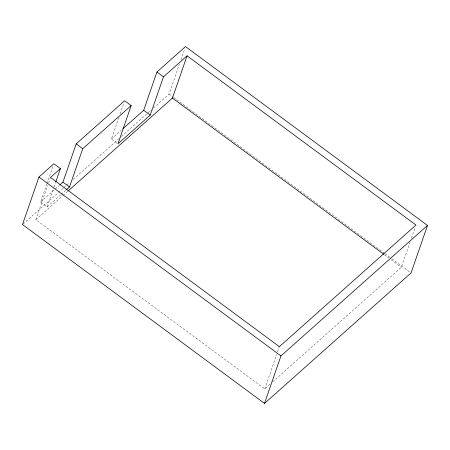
<?xml version="1.0" encoding="UTF-8"?>
<svg xmlns="http://www.w3.org/2000/svg" width="450" height="450" viewBox="0 0 450 450"><rect width="100%" height="100%" fill="white"/><g stroke="black" fill="none" stroke-linecap="round" stroke-linejoin="round"><path stroke-width="0.34" stroke-dasharray="2.25 1.69" d="M60.66 194.844L47.143 206.882L40.601 202.044L46.772 184.23M47.002 183.566L53.167 165.752M269.989 384.233L264.757 388.89L35.837 219.684L47.717 185.372M48.634 182.734L50.231 178.116M47.143 206.882L53.769 187.746M54 187.082L55.598 182.464M116.843 143.049L111.392 139.022L118.935 117.248M120.077 113.946L123.958 102.729M153.349 108.062L169.048 94.084L179.331 64.389M180.928 59.771L184.815 48.555M264.757 388.89L276.637 354.577M277.549 351.939L279.377 346.657M272.604 381.904L401.366 267.266L410.051 242.196M411.424 238.236L415.305 227.019M40.601 202.044L59.316 185.383M111.392 139.022L121.286 130.213M23.023 224.083L58.089 192.864M58.613 192.398L63.326 188.207M63.849 187.74L69.604 182.616M73.271 179.353L118.806 138.814M121.421 136.485L151.251 109.924M61.178 194.383L65.858 190.215M35.837 219.684L62.533 195.919M63.056 195.452L67.764 191.261M169.048 94.084L173.008 97.009M173.571 97.425L384.474 253.316M385.037 253.732L391.258 258.334M391.826 258.75L411.047 272.959M384.412 254.734L388.935 258.075M391.196 259.746L401.366 267.266"/><path stroke-width="0.67" d="M55.828 181.806L60.396 168.609L53.854 163.772L38.953 177.041L22.5 224.55L264.499 403.425L411.047 272.959L427.5 225.45L185.501 46.575L156.938 72.006L143.685 110.272L122.85 128.824M59.839 184.922L62.955 182.143L76.207 143.871L124.644 100.749L131.186 105.587L117.934 143.859L150.221 115.11L163.474 76.837L187.071 55.828L415.991 225.039L279.377 346.657L50.462 177.452L60.396 168.609M66.381 189.754L69.497 186.975L82.749 148.708L131.186 105.587M68.288 190.794L172.451 98.061L187.071 55.828M264.499 403.425L280.952 355.916L427.5 225.45M156.938 72.006L163.474 76.837M172.451 98.061L383.844 254.317M143.685 110.272L150.221 115.11M76.207 143.871L82.749 148.708M62.955 182.143L69.497 186.975M38.953 177.041L280.952 355.916"/></g></svg>
